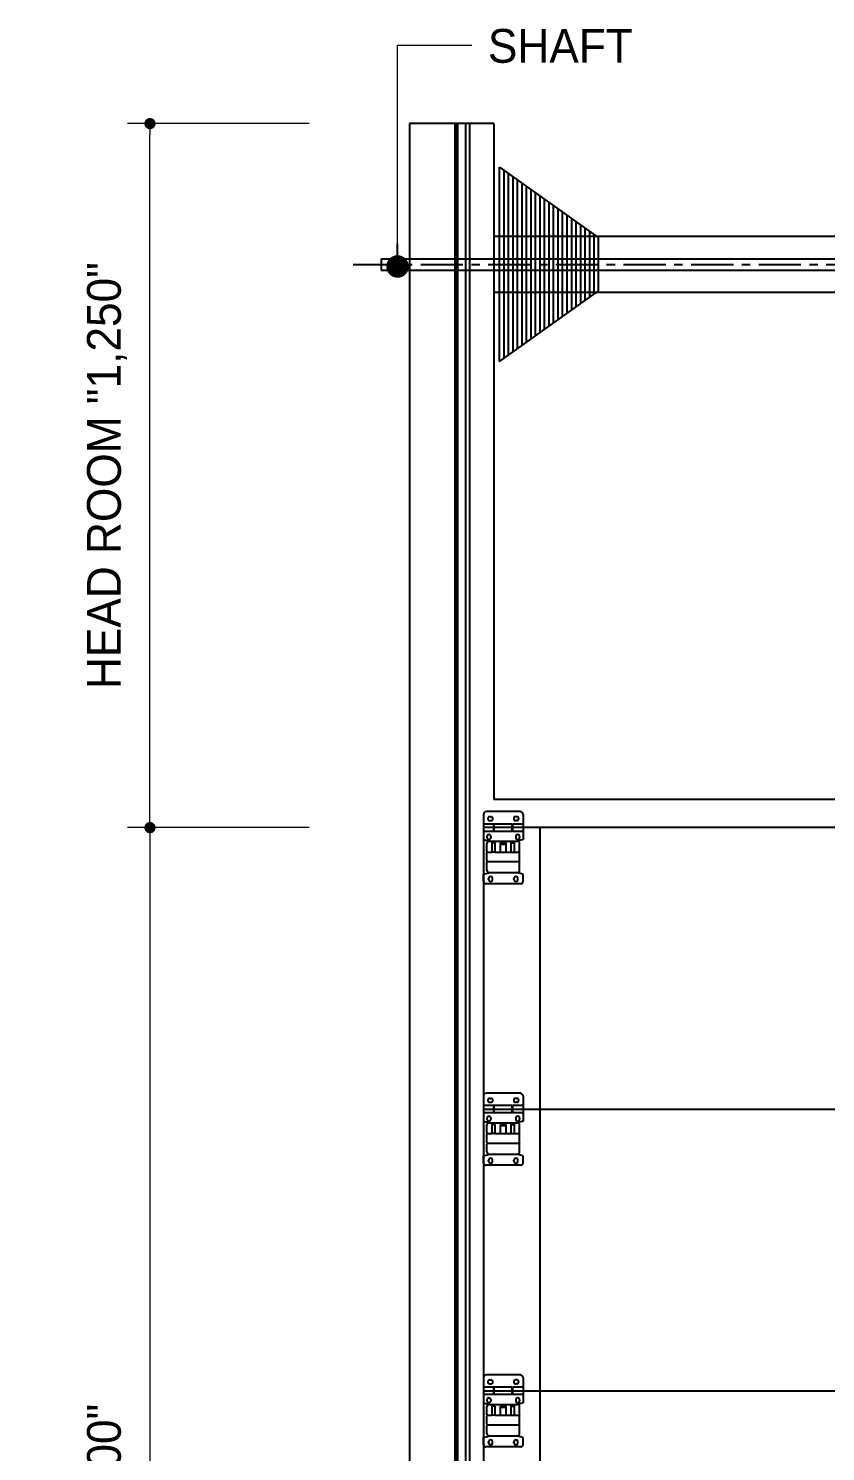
# Model space of a CAD drawing. Header units: millimetres. Extents: x 1448 to 104164, y -19509 to -89.
# Drawn here: x 22531 to 23946, y -5776 to -3249 of the extents above; entities that cross this region are included whole.
import ezdxf

# ---------------------------------------------------------------- set-up
doc = ezdxf.new("R2010")
doc.units = ezdxf.units.MM
doc.header["$LTSCALE"] = 60
doc.header["$MEASUREMENT"] = 0
doc.header["$PDSIZE"] = -10
doc.linetypes.add('CENTER', pattern=[2, 1.25, -0.25, 0.25, -0.25])
doc.layers.get('0').update_dxf_attribs({"linetype": 'CONTINUOUS'})
doc.layers.get('Defpoints').update_dxf_attribs({"color": 171, "linetype": 'CONTINUOUS'})
for name, color, linetype in [('8', 8, 'CONTINUOUS'), ('A-text', 3, 'CONTINUOUS'), ('cen', 14, 'CONTINUOUS'), ('DIM', 7, 'CONTINUOUS'), ('도면층2', 3, 'CONTINUOUS')]:
    doc.layers.add(name, color=color, linetype=linetype)
doc.styles.add('0T-OUT', font='H2GTRE.TTF')
doc.dimstyles.new('MAIN', dxfattribs={"dimtxt": 1.5, "dimasz": 0.5, "dimexe": 1, "dimexo": 2, "dimgap": 1, "dimtad": 1, "dimdec": 0, "dimdsep": 46, "dimlunit": 6, "dimtxsty": '0T-OUT', "dimblk": 'DOT', "dimcen": 2.5, "dimdle": 2, "dimclrd": 256, "dimclre": 256, "dimclrt": 3, "dimadec": 0, "dimazin": 0, "dimtfac": 1, "dimtdec": 0, "dimtix": 1, "dimtmove": 2, "dimatfit": 3, "dimldrblk": 'DOT', "dimfxl": 1, "dimtvp": 1, "dimtolj": 1, "dimtzin": 0, "dimlwd": 0, "dimlwe": 0, "dimarcsym": 0})

# ---------------------------------------------------------------- blocks, each defined once
blk = doc.blocks.new('_Dot')
at = {"color": 0, "linetype": 'ByBlock', "lineweight": -2}
blk.add_line((-0.5, 0), (-1, 0), dxfattribs=at)
at = {"color": 0, "linetype": 'ByBlock', "const_width": 0.5}
blk.add_lwpolyline([(-0.25, 0, 1), (0.25, 0, 1)], format="xyb", close=True, dxfattribs=at)
blk = doc.blocks.new('*D124')
at = {"layer": 'Defpoints', "color": 0, "transparency": 16777216}
for p in [(23149.2, -4668), (22746.9, -7668), (23149.2, -7668)]:
    blk.add_point(p, dxfattribs=at)
at = {"layer": 'DIM', "lineweight": 0, "transparency": 16777216}
for p, q in [((23029.2, -4668), (22706.9, -4668)), ((22746.9, -4688), (22746.9, -7648)), ((23029.2, -7668), (22706.9, -7668))]:
    blk.add_line(p, q, dxfattribs=at)
at = {"layer": 'DIM', "lineweight": 0, "transparency": 16777216, "xscale": 20, "yscale": 20, "zscale": 20}
for p, rotation in [((22746.9, -4668), 90), ((22746.9, -7668), 270)]:
    blk.add_blockref('_Dot', p, dxfattribs=dict(at, rotation=rotation))
at = {"layer": 'DIM', "color": 3, "transparency": 16777216, "insert": (22670.7, -6168), "char_height": 60, "attachment_point": 5, "rotation": 90, "style": '0T-OUT'}
blk.add_mtext('\\A1;OPENING HEIGHT "3,000"', dxfattribs=at)
blk = doc.blocks.new('*D125')
at = {"layer": 'Defpoints', "color": 0, "transparency": 16777216}
for p in [(22746.9, -3418), (23149.2, -3418), (23149.2, -4668)]:
    blk.add_point(p, dxfattribs=at)
at = {"layer": 'DIM', "lineweight": 0, "transparency": 16777216}
for p, q in [((23029.2, -3418), (22706.9, -3418)), ((22746.9, -4648), (22746.9, -3438)), ((23029.2, -4668), (22706.9, -4668))]:
    blk.add_line(p, q, dxfattribs=at)
at = {"layer": 'DIM', "lineweight": 0, "transparency": 16777216, "xscale": 20, "yscale": 20, "zscale": 20}
for p, rotation in [((22746.9, -3418), 90), ((22746.9, -4668), 270)]:
    blk.add_blockref('_Dot', p, dxfattribs=dict(at, rotation=rotation))
at = {"layer": 'DIM', "color": 3, "transparency": 16777216, "insert": (22670.7, -4043), "char_height": 60, "attachment_point": 5, "rotation": 90, "style": '0T-OUT'}
blk.add_mtext('\\A1;HEAD ROOM "1,250"', dxfattribs=at)
blk = doc.blocks.new('사이드힌지')
at = {"layer": '8'}
for p, q in [((-14.5, 55), (-14.5, 10.5)), ((50.5, 60), (-9.5, 60)), ((-3.5, 51), (-1.5, 51)), ((44.5, 51), (42.5, 51)), ((55.5, 55), (55.5, 10.5)), ((3.5, 38), (-14.5, 38)), ((-3.5, 44), (-1.5, 44)), ((3.5, 25), (3.5, 38)), ((3.5, 36.8), (4.5, 36.8)), ((3.5, 26.3), (4.5, 26.3)), ((4.5, 25), (4.5, 38)), ((36.5, 38), (4.5, 38)), ((36.5, 25), (36.5, 38)), ((36.5, 36.8), (37.5, 36.8)), ((36.5, 26.3), (37.5, 26.3)), ((37.5, 25), (37.5, 38)), ((55.5, 38), (37.5, 38)), ((44.5, 44), (42.5, 44)), ((3.5, 25), (-14.5, 25)), ((-14.5, 10.5), (-4.5, 7.7)), ((-8.5, 15.7), (-8.5, 14.2)), ((-8.5, -10.7), (-8.5, 3.7)), ((-4.5, 7.7), (45.5, 7.7)), ((-1.5, 15.7), (-1.5, 14.2)), ((0.7, 4.5), (0.4, 5.2)), ((0.7, -11.7), (0.7, 4.5)), ((5.9, 4.5), (1, 4.5)), ((36.5, 25), (4.5, 25)), ((6.2, 4.5), (6.5, 5.2)), ((6.2, -11.7), (6.2, 4.5)), ((15.5, -11.7), (15.5, 4.5)), ((15.5, 4.5), (25.5, 4.5)), ((15.5, 2.5), (25.5, 2.5)), ((25.5, -11.7), (25.5, 4.5)), ((34.7, 4.5), (34.4, 5.2)), ((34.7, -11.7), (34.7, 4.5)), ((35, 4.5), (39.9, 4.5)), ((55.5, 25), (37.5, 25)), ((40.2, 4.5), (40.5, 5.2)), ((40.2, -11.7), (40.2, 4.5)), ((42.5, 15.7), (42.5, 14.2)), ((55.5, 10.5), (45.9, 7.7)), ((49.5, 15.7), (49.5, 14.2)), ((49.5, -10.7), (49.5, 3.7)), ((-7.5, -11.7), (-8.5, -10.7)), ((-7.5, -11.7), (-8.5, -12.7)), ((-8.5, -27.7), (-8.5, -12.7)), ((-7.5, -11.7), (0.7, -11.7)), ((0.7, -11.7), (0.4, -12.4)), ((5.9, -11.7), (1, -11.7)), ((6.2, -11.7), (34.7, -11.7)), ((6.2, -11.7), (6.5, -12.4)), ((34.7, -11.7), (34.4, -12.4)), ((35, -11.7), (39.9, -11.7)), ((40.2, -11.7), (48.5, -11.7)), ((40.2, -11.7), (40.5, -12.4)), ((48.5, -11.7), (49.5, -10.7)), ((48.5, -11.7), (49.5, -12.7)), ((49.5, -27.7), (49.5, -12.7)), ((-14.5, -50.9), (-2.5, -48.1)), ((-7.5, -28.7), (-8.5, -27.7)), ((-7.5, -28.7), (-8.5, -29.7)), ((-8.5, -44.1), (-8.5, -29.7)), ((-7.5, -28.7), (48.5, -28.7)), ((-4.5, -48.1), (45.5, -48.1)), ((55.5, -50.9), (43.5, -48.1)), ((48.5, -28.7), (49.5, -27.7)), ((48.5, -28.7), (49.5, -29.7)), ((49.5, -44.1), (49.5, -29.7)), ((-14.5, -63.9), (-14.5, -50.9)), ((51.5, -67.9), (-10.5, -67.9)), ((-5.5, -60.4), (-5.5, -58.9)), ((1.5, -60.4), (1.5, -58.9)), ((39.5, -60.4), (39.5, -58.9)), ((46.5, -60.4), (46.5, -58.9)), ((55.5, -63.9), (55.5, -50.9))]:
    blk.add_line(p, q, dxfattribs=at)
for centre, radius, start, end in [((-9.5, 55), 5, 90, 180), ((-3.5, 47.5), 3.5, 90, 270), ((-1.5, 47.5), 3.5, 270, 90), ((42.5, 47.5), 3.5, 90, 270), ((44.5, 47.5), 3.5, 270, 90), ((50.5, 55), 5, 0, 90), ((-5, 15.7), 3.5, 0, 180), ((-5, 14.2), 3.5, 180, 0), ((-4.5, 3.7), 4, 90, 180), ((46, 15.7), 3.5, 0, 180), ((46, 14.2), 3.5, 180, 0), ((45.5, 3.7), 4, 0, 90), ((-4.5, -44.1), 4, 180, 270), ((45.5, -44.1), 4, 270, 0), ((-10.5, -63.9), 4, 180, 270), ((-2, -58.9), 3.5, 0, 180), ((-2, -60.4), 3.5, 180, 0), ((43, -58.9), 3.5, 0, 180), ((43, -60.4), 3.5, 180, 0), ((51.5, -63.9), 4, 270, 0)]:
    blk.add_arc(centre, radius, start, end, dxfattribs=at)
blk = doc.blocks.new('DOT')
at = {"color": 0, "linetype": 'ByBlock'}
blk.add_line((-0.5, 0), (-1, 0), dxfattribs=at)
at = {"color": 0, "linetype": 'ByBlock', "const_width": 0.5}
blk.add_lwpolyline([(-0.25, 0, 1), (0.25, 0, 1)], format="xyb", close=True, dxfattribs=at)
blk = doc.blocks.new('ohd-drum-d1350-336')
at = {"layer": '도면층2'}
for p, q in [((-12257.3, 36604.8), (-12257.3, 36949.8)), ((-12257.3, 36949.8), (-12082.3, 36824.8)), ((-12249.3, 36610.5), (-12249.3, 36944.1)), ((-12241.3, 36616.2), (-12241.3, 36938.4)), ((-12233.3, 36621.9), (-12233.3, 36932.7)), ((-12225.3, 36627.7), (-12225.3, 36926.9)), ((-12225.3, 36627.7), (-12225.3, 36926.9)), ((-12217.3, 36633.4), (-12217.3, 36921.2)), ((-12209.3, 36639.1), (-12209.3, 36915.5)), ((-12201.3, 36644.8), (-12201.3, 36909.8)), ((-12193.3, 36650.5), (-12193.3, 36904.1)), ((-12185.3, 36656.2), (-12185.3, 36898.4)), ((-12177.3, 36661.9), (-12177.3, 36892.7)), ((-12169.3, 36667.7), (-12169.3, 36886.9)), ((-12161.3, 36673.4), (-12161.3, 36881.2)), ((-12153.3, 36679.1), (-12153.3, 36875.5)), ((-12145.3, 36684.8), (-12145.3, 36869.8)), ((-12137.3, 36690.5), (-12137.3, 36864.1)), ((-12129.3, 36696.2), (-12129.3, 36858.4)), ((-12121.3, 36701.9), (-12121.3, 36852.7)), ((-12113.3, 36707.7), (-12113.3, 36846.9)), ((-12105.3, 36713.4), (-12105.3, 36841.2)), ((-12097.3, 36719.1), (-12097.3, 36835.5)), ((-12089.3, 36724.8), (-12089.3, 36829.8)), ((-12082.3, 36824.8), (-12082.3, 36729.8)), ((-12257.3, 36604.8), (-12082.3, 36729.8))]:
    blk.add_line(p, q, dxfattribs=at)

msp = doc.modelspace()

# ---------------------------------------------------------------- linework, layer by layer
at = {"color": 3}
for p, q in [((23207.5, -3418), (23207.5, -7668)), ((23357.5, -3418), (23207.5, -3418)), ((23357.5, -3418), (23357.5, -4618)), ((23357.5, -3618), (25657.5, -3618)), ((23157.5, -3658), (25929.3, -3658)), ((23157.5, -3658), (23157.5, -3678)), ((23157.5, -3678), (25929.3, -3678)), ((25657.5, -3718), (23357.5, -3718)), ((25657.5, -4618), (23357.5, -4618))]:
    msp.add_line(p, q, dxfattribs=at)
at = {"color": 4}
for p, q in [((23287.8, -3418), (23287.8, -7668)), ((23289.8, -3418), (23289.8, -7668)), ((23292.6, -3418), (23292.6, -7668)), ((23307.3, -3418), (23307.3, -7668)), ((23314, -3418), (23314, -7668))]:
    msp.add_line(p, q, dxfattribs=at)
at = {"color": 7, "linetype": 'Continuous'}
for p, q in [((23339, -4668), (23339, -7668)), ((23439, -4668), (23439, -7668))]:
    msp.add_line(p, q, dxfattribs=at)
for p, q in [((25675.5, -4668), (23339, -4668)), ((25675.5, -4668), (23339, -4668)), ((25675.5, -4668), (23339, -4668)), ((25675.5, -4668), (23339, -4668)), ((25675.5, -4668), (23339, -4668)), ((25675.5, -4668), (23339, -4668)), ((25675.5, -4668), (23339, -4668)), ((23339, -5168), (25675.5, -5168)), ((23339, -5668), (25675.5, -5668))]:
    msp.add_line(p, q)
at = {"layer": 'cen', "linetype": 'CENTER'}
msp.add_line((23107.5, -3668), (25979.3, -3668), dxfattribs=at)

# ---------------------------------------------------------------- block references
at = {"color": 0}
msp.add_blockref('ohd-drum-d1350-336', (35624.8, -40445.3), dxfattribs=at)
for p in [(23353.6, -4699.6), (23353.6, -5199.6), (23353.6, -5699.6)]:
    msp.add_blockref('사이드힌지', p)

# ---------------------------------------------------------------- texts
at = {"layer": 'A-text', "ltscale": 0.1, "insert": (23346.8, -3250), "char_height": 60, "attachment_point": 1, "style": '0T-OUT'}
msp.add_mtext('SHAFT', dxfattribs=at)

# ---------------------------------------------------------------- dimensions: what is measured, and where the dimension line sits
at = {"layer": 'DIM'}
for base, p2, text, picture, middle in [((22746.9, -3418), (23149.2, -3418), 'HEAD ROOM "<>"', '*D125', (22670.7, -4043)), ((22746.9, -7668), (23149.2, -7668), 'OPENING HEIGHT "<>"', '*D124', (22670.7, -6168))]:
    dim = msp.add_linear_dim(base=base, p1=(23149.2, -4668), p2=p2, angle=90, text=text, dimstyle='MAIN', override={"dimscale": 40, "dimexo": 3}, dxfattribs=at)
    dim.commit()
    dim.dimension.update_dxf_attribs({"geometry": picture, "text_midpoint": middle})

# ---------------------------------------------------------------- leaders
msp.add_leader([(23186.4, -3671.7), (23186.4, -3278.5), (23318, -3278.5)], dimstyle='MAIN', override={"dimscale": 40, "dimasz": 1, "dimtad": 0, "dimldrblk": 'DOT', "dimfxl": 2, "dimarcsym": 2})

doc.saveas('drawing.dxf')
